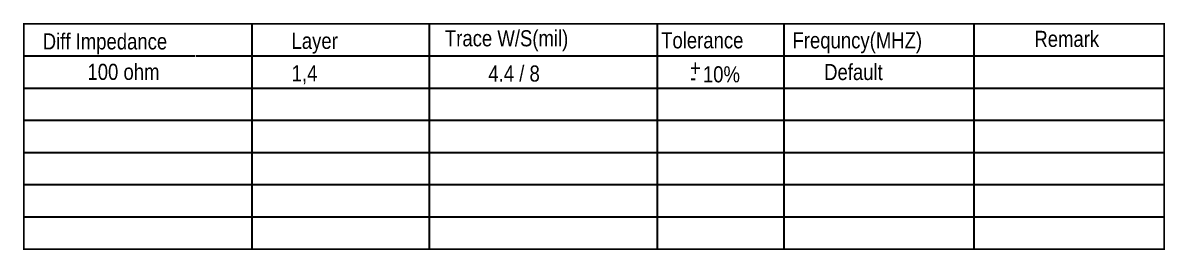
# Model space of a CAD drawing. Extents: x 14 to 156, y -17 to 35.
# Drawn here: x 65.7 to 155.9, y 16.7 to 34.6 of the extents above; entities that cross this region are included whole.
import ezdxf

# ---------------------------------------------------------------- set-up
doc = ezdxf.new("R2010")
doc.units = 0
doc.layers.add('BG_DIMENSION', color=40, linetype='CONTINUOUS')

msp = doc.modelspace()

# ---------------------------------------------------------------- linework, layer by layer
at = {"layer": 'BG_DIMENSION', "const_width": 0.151892}
for points in [[(65.800986, 34.524188), (155.80106, 34.524188), (155.80106, 24.364188), (65.800986, 24.364188), (65.800986, 34.524188)], [(83.80095, 34.524188), (83.80095, 24.37003)], [(97.800922, 34.524188), (97.800922, 24.37003)], [(115.800886, 34.524188), (115.800886, 24.37003)], [(125.80112, 34.524188), (125.80112, 24.37003)], [(140.80109, 34.524188), (140.80109, 24.37003)], [(79.3369, 31.984188), (65.800986, 31.984188)], [(79.391002, 31.984188), (155.80106, 31.984188)], [(65.800986, 29.444188), (155.80106, 29.444188)], [(65.800986, 26.904188), (155.80106, 26.904188)], [(155.80106, 24.364188), (155.80106, 21.824188), (65.800986, 21.824188), (65.800986, 24.364188)], [(83.80095, 24.37003), (83.80095, 21.824188)], [(97.800922, 24.364188), (97.800922, 21.824188)], [(115.800886, 24.37003), (115.800886, 21.824188)], [(125.80112, 24.37003), (125.80112, 21.824188)], [(140.80109, 24.37003), (140.80109, 21.824188)], [(155.80106, 21.824188), (155.80106, 19.284188), (65.800986, 19.284188), (65.800986, 21.824188)], [(83.80095, 21.83003), (83.80095, 19.284188)], [(97.800922, 21.824188), (97.800922, 19.284188)], [(115.800886, 21.83003), (115.800886, 19.284188)], [(125.80112, 21.83003), (125.80112, 19.284188)], [(140.80109, 21.83003), (140.80109, 19.284188)], [(155.80106, 19.284188), (155.80106, 16.744188), (65.800986, 16.744188), (65.800986, 19.284188)], [(83.80095, 19.29003), (83.80095, 16.744188)], [(97.800922, 19.284188), (97.800922, 16.744188)], [(115.800886, 19.29003), (115.800886, 16.744188)], [(125.80112, 19.29003), (125.80112, 16.744188)], [(140.80109, 19.29003), (140.80109, 16.744188)]]:
    msp.add_lwpolyline(points, dxfattribs=at)

# ---------------------------------------------------------------- texts
at = {"layer": 'BG_DIMENSION', "width": 0.86}
for s, p in [('Diff Impedance', (67.294506, 32.500824)), ('Layer', (86.929214, 32.546798)), ('Trace W/S(mil)', (99.03587, 32.746696)), ('Tolerance', (116.098828, 32.586676)), ('Frequncy(MHZ)', (126.468378, 32.586676)), ('Remark', (145.555462, 32.700722)), ('100 ohm', (70.82282, 30.100778)), ('1,4', (86.942422, 29.990034)), ('4.4 / 8', (102.464108, 29.966666)), ('+', (118.378986, 30.414214)), ('10%', (119.394986, 29.906214)), ('Default', (128.964182, 30.086808)), ('-', (118.378986, 29.652214))]:
    msp.add_text(s, height=1.27, dxfattribs=at).set_placement(p)

doc.saveas('drawing.dxf')
